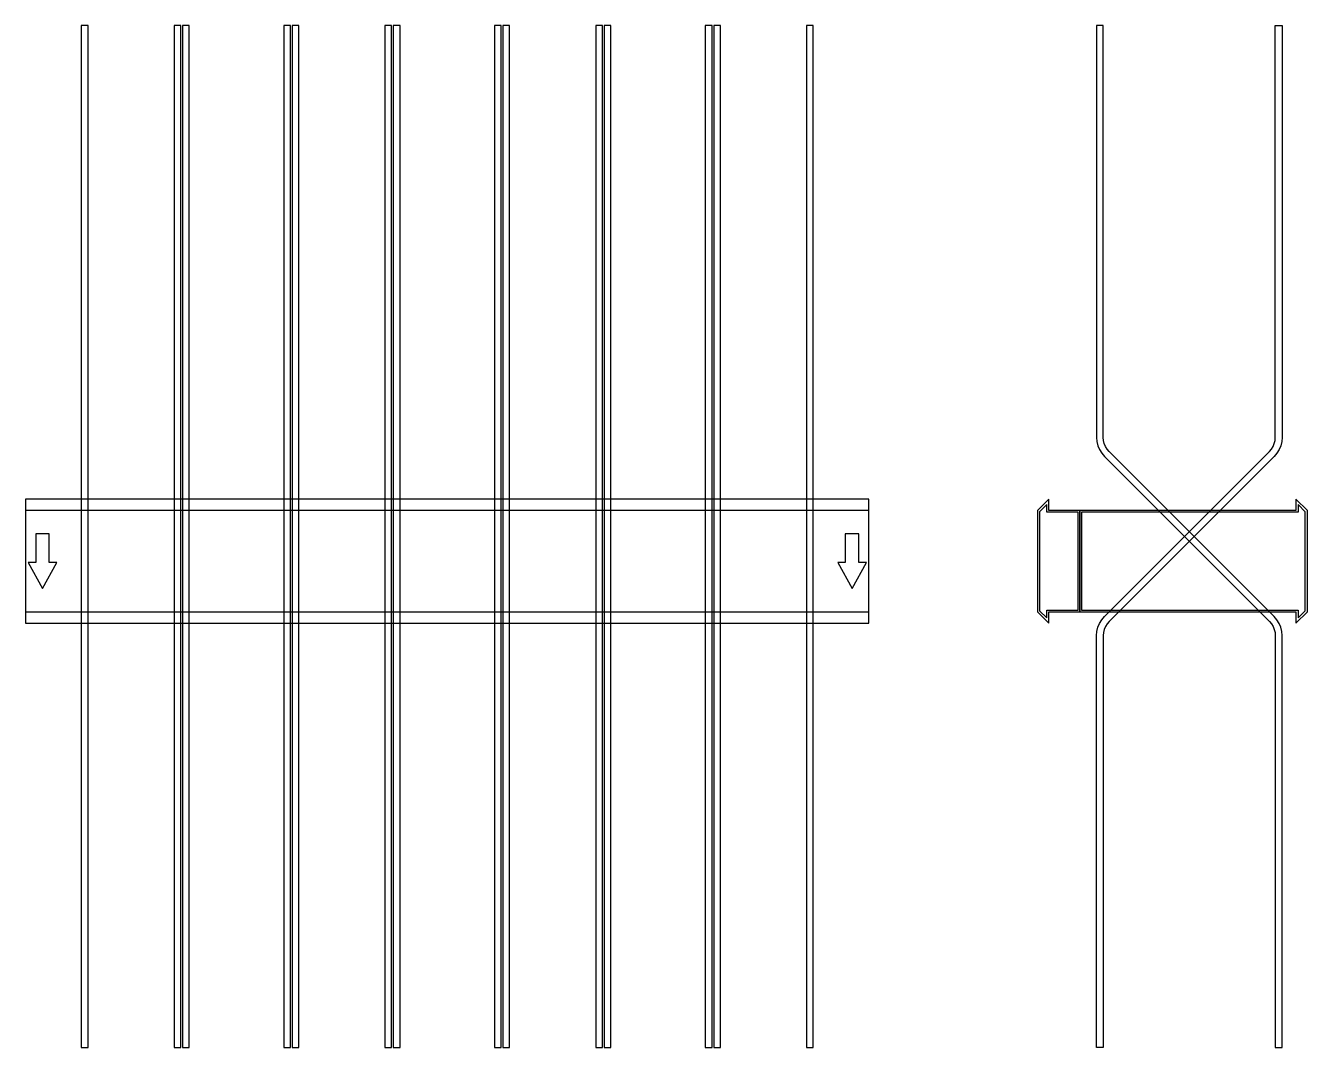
# Model space of a CAD drawing. Extents: x 0 to 1520, y -577 to 635.
import ezdxf

# ---------------------------------------------------------------- set-up
doc = ezdxf.new("R2010")
doc.units = 0
doc.layers.add('Halfen', color=7, linetype='CONTINUOUS')

msp = doc.modelspace()

# ---------------------------------------------------------------- linework, layer by layer
at = {"layer": 'Halfen', "color": 7}
for points in [[(74, -576.569), (74, 635.197), (66, 635.197), (66, -576.569)], [(184, -576.569), (184, 635.197), (176, 635.197), (176, -576.569)], [(194, -576.569), (194, 635.197), (186, 635.197), (186, -576.569)], [(314, -576.569), (314, 635.197), (306, 635.197), (306, -576.569)], [(324, -576.569), (324, 635.197), (316, 635.197), (316, -576.569)], [(434, -576.569), (434, 635.197), (426, 635.197), (426, -576.569)], [(444, -576.569), (444, 635.197), (436, 635.197), (436, -576.569)], [(564, -576.569), (564, 635.197), (556, 635.197), (556, -576.569)], [(574, -576.569), (574, 635.197), (566, 635.197), (566, -576.569)], [(684, -576.569), (684, 635.197), (676, 635.197), (676, -576.569)], [(694, -576.569), (694, 635.197), (686, 635.197), (686, -576.569)], [(814, -576.569), (814, 635.197), (806, 635.197), (806, -576.569)], [(824, -576.569), (824, 635.197), (816, 635.197), (816, -576.569)], [(934, -576.569), (934, 635.197), (926, 635.197), (926, -576.569)], [(1490, -576.569), (1490, -88.284), (1489.606, -83.278), (1488.434, -78.396), (1486.512, -73.757), (1483.889, -69.475), (1480.627, -65.657), (1285.029, 129.941), (1282.584, 132.805), (1280.616, 136.016), (1279.175, 139.495), (1278.295, 143.157), (1278, 146.912), (1278, 635.197), (1270, 635.197), (1270, 146.912), (1270.394, 141.906), (1271.566, 137.023), (1273.488, 132.384), (1276.111, 128.103), (1279.373, 124.284), (1474.971, -71.314), (1477.416, -74.177), (1479.384, -77.388), (1480.825, -80.868), (1481.705, -84.53), (1482, -88.284), (1482, -576.569)], [(1270, -576.569), (1270, -88.284), (1270.394, -83.278), (1271.566, -78.396), (1273.488, -73.757), (1276.111, -69.475), (1279.373, -65.657), (1474.971, 129.941), (1477.416, 132.805), (1479.384, 136.016), (1480.825, 139.495), (1481.705, 143.157), (1482, 146.912), (1482, 635.197), (1490, 635.197), (1490, 146.912), (1489.606, 141.906), (1488.434, 137.023), (1486.512, 132.384), (1483.889, 128.103), (1480.627, 124.284), (1285.029, -71.314), (1282.584, -74.177), (1280.616, -77.388), (1279.175, -80.868), (1278.295, -84.53), (1278, -88.284), (1278, -576.569)], [(0, -73.5), (1000, -73.5), (1000, 73.5), (0, 73.5)], [(1250, -60), (1250, 60), (1213.5, 60), (1213.5, 73.5), (1200, 60), (1200, -60), (1213.5, -73.5), (1213.5, -60)], [(1248, -58), (1248, 58), (1211, 58), (1211, 67.25), (1202.5, 58.75), (1202.5, -58.75), (1211, -67.25), (1211, -58)], [(1520, -60), (1520, 60), (1506.5, 73.5), (1506.5, 60), (1250, 60), (1250, -60), (1506.5, -60), (1506.5, -73.5)], [(1517.5, -58.75), (1517.5, 58.75), (1509, 67.25), (1509, 58), (1252, 58), (1252, -58), (1509, -58), (1509, -67.25)], [(0, -60), (1000, -60), (1000, 60), (0, 60)], [(20, -32.5), (37, -1.5), (28, -1.5), (28, 32.5), (12, 32.5), (12, -1.5), (3, -1.5)], [(980, -32.5), (997, -1.5), (988, -1.5), (988, 32.5), (972, 32.5), (972, -1.5), (963, -1.5)]]:
    msp.add_lwpolyline(points, close=True, dxfattribs=at)

doc.saveas('drawing.dxf')
